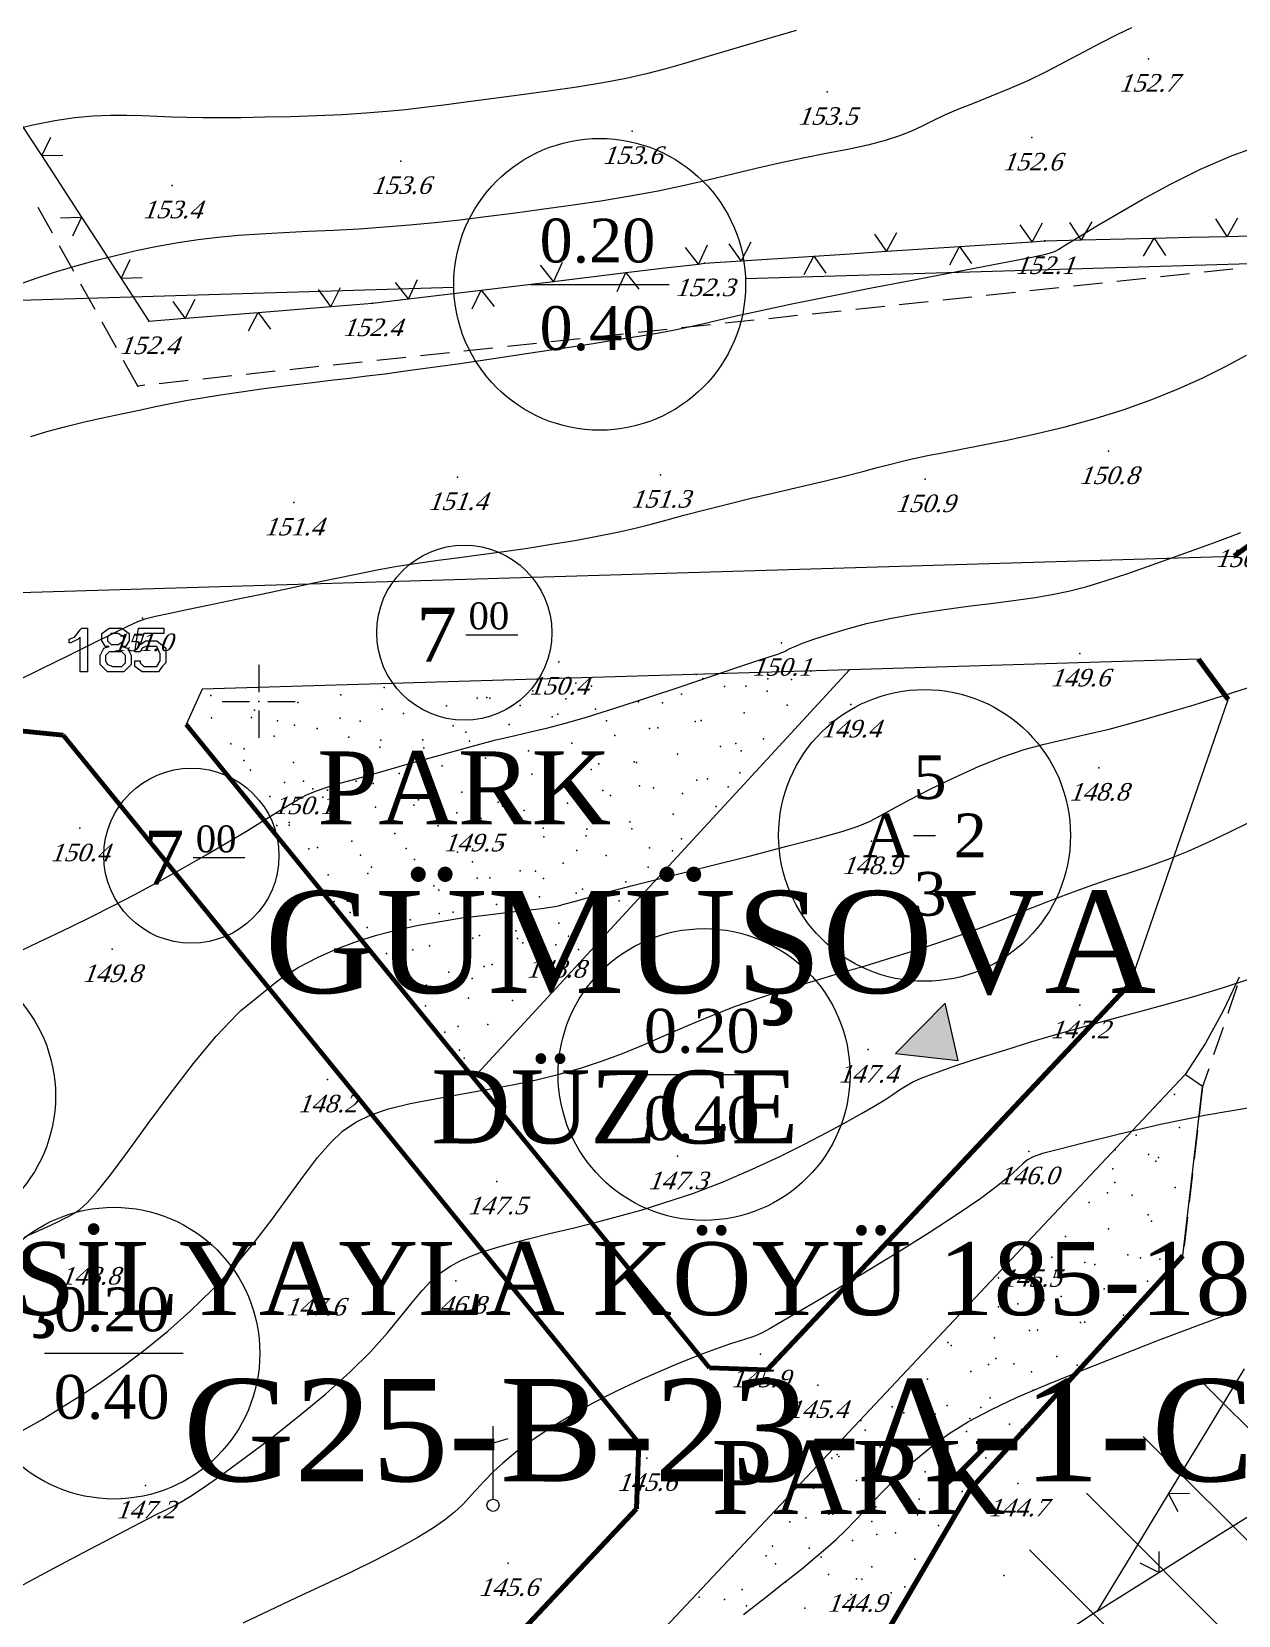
# Model space of a CAD drawing. Header units: millimetres. Extents: x 566284 to 574062, y 4517236 to 4521877.
# Drawn here: x 573672 to 573754.7, y 4518092.2 to 4518200.8 of the extents above; entities that cross this region are included whole.
import ezdxf

# ---------------------------------------------------------------- set-up
doc = ezdxf.new("R2010")
doc.units = ezdxf.units.MM
for name, color, linetype in [('ADAKENARI', 7, 'Continuous'), ('ADAOMURGA', 7, 'Continuous'), ('BPAFTA', 7, 'Continuous'), ('SINIR1000', 7, 'Continuous'), ('SM_DAIRE', 7, 'Continuous'), ('SM_TAKS', 7, 'Continuous'), ('SM_YAPI', 7, 'Continuous'), ('SM_YGEN', 7, 'Continuous'), ('TR_PARK', 7, 'Continuous'), ('YAZI', 7, 'Continuous')]:
    doc.layers.add(name, color=color, linetype=linetype)
for name, color, linetype, lineweight in [('CiT', 18, 'Continuous', 0), ('EGRI_10M', 1, 'Continuous', 0), ('EGRI_1M', 18, 'Continuous', 0), ('EGRI_2M', 18, 'Continuous', 0), ('EGRI_5M', 1, 'Continuous', 0), ('GRID', 18, 'Continuous', 0), ('KAD_HATTAM', 1, 'Continuous', 0), ('KAD_NOKTA', 1, 'Continuous', 0), ('NKOT', 1, 'Continuous', 0), ('NOKTA', 18, 'Continuous', 0), ('SEMBOL', 18, 'Continuous', 0)]:
    doc.layers.add(name, color=color, linetype=linetype, lineweight=lineweight)
doc.styles.get("Standard").update_dxf_attribs({"font": 'TimesNewRoman.ttf'})

# ---------------------------------------------------------------- blocks, each defined once
blk = doc.blocks.new('7')
at = {"layer": 'SEMBOL', "lineweight": 0}
for p, q in [((-1.04, 3.96), (1.04, 4.58)), ((0, 0.42), (0, 5.42))]:
    blk.add_line(p, q, dxfattribs=at)
blk.add_circle((0, 0), 0.417, dxfattribs=at)
blk = doc.blocks.new('240')
at = {"layer": 'GRID', "lineweight": 0}
for p, q in [((0, 2.5), (0, 0.625)), ((-2.5, 0), (-0.625, 0)), ((0.625, 0), (2.5, 0)), ((0, -0.625), (0, -2.5))]:
    blk.add_line(p, q, dxfattribs=at)
blk.add_point((0, 0), dxfattribs=at)

msp = doc.modelspace()

# ---------------------------------------------------------------- hatches: boundary and pattern name
at = {"layer": 'YAZI', "lineweight": 0}
msp.add_hatch(color=256, dxfattribs=at).paths.add_polyline_path([(573734.58, 4518134.18), (573731.17, 4518130.72), (573735.47, 4518130.26), (573734.58, 4518134.18)])

# ---------------------------------------------------------------- linework, layer by layer
at = {"layer": 'ADAKENARI', "lineweight": 70}
for p, q in [((573758.37, 4518167.76, 156.12), (573754.39, 4518164.83, 153.93)), ((573751.95, 4518157.76, 153.73), (573753.97, 4518155.01, 111.9)), ((573667.11, 4518153.27, 101.57), (573674.15, 4518152.55, 162.69)), ((573674.15, 4518152.55, 162.69), (573713.59, 4518104.04, 41.3)), ((573702.26, 4518129.07, 29.19), (573682.57, 4518153.29, 43.2)), ((573747.25, 4518135.5), (573722.38, 4518109.04, 5.48)), ((573718.43, 4518109.18, 93.56), (573702.26, 4518129.07, 70.54)), ((573750.87, 4518116.85, 145.32), (573736.29, 4518100.84, 144.78)), ((573722.38, 4518109.04, 63.03), (573718.43, 4518109.18, 5.48)), ((573713.59, 4518104.04, 63.03), (573713.43, 4518099.52, 5.48)), ((573736.29, 4518100.84, 144.78), (573723.61, 4518079.16, 23.38)), ((573713.43, 4518099.52, 63.03), (573694.01, 4518078.87, 21.21))]:
    msp.add_line(p, q, dxfattribs=at)
at = {"layer": 'ADAKENARI', "lineweight": 0}
for p, q in [((573667.01, 4518162.21, 156.12), (573754.39, 4518164.83, 153.93)), ((573751.95, 4518157.76, 153.73), (573728.02, 4518157.04, 111.9)), ((573728.02, 4518157.04, 100.31), (573683.67, 4518155.71, 43.2)), ((573728.02, 4518157.04, 111.9), (573702.26, 4518129.07, 70.54)), ((573683.67, 4518155.71, 43.2), (573682.57, 4518153.29, 100.31)), ((573747.25, 4518135.5), (573753.97, 4518155.01)), ((573754.72, 4518135.96), (573753.64, 4518133.66)), ((573753.64, 4518133.66), (573752.41, 4518131.43)), ((573752.41, 4518131.43), (573751.03, 4518129.3)), ((573751.03, 4518129.3, 63.03), (573703.71, 4518078.96, 20.16)), ((573750.87, 4518116.85, 145.32), (573752.22, 4518128.46, 0)), ((573752.22, 4518128.46), (573751.03, 4518129.3, 63.03))]:
    msp.add_line(p, q, dxfattribs=at)
at = {"layer": 'ADAOMURGA', "lineweight": 0}
for p, q in [((573761.16, 4518185.04, 151.51), (573720.9, 4518183.84, 153.41)), ((573700.91, 4518183.24, 154.35), (573659.64, 4518182, 156.29))]:
    msp.add_line(p, q, dxfattribs=at)
at = {"layer": 'CiT', "lineweight": 0}
for p, q in [((573671.32, 4518194.35), (573672.68, 4518192.26)), ((573672.68, 4518192.26), (573673.29, 4518193.55)), ((573674.11, 4518192.29), (573672.68, 4518192.26)), ((573672.68, 4518192.26), (573675.4, 4518188.06)), ((573673.97, 4518188.03), (573675.4, 4518188.06)), ((573675.4, 4518188.06), (573674.79, 4518186.77)), ((573675.4, 4518188.06), (573676.76, 4518185.96)), ((573731.24, 4518186.99), (573730.57, 4518185.73)), ((573740.55, 4518186.38), (573739.72, 4518187.55)), ((573741.22, 4518187.65), (573740.55, 4518186.38)), ((573743.9, 4518186.5), (573743.12, 4518187.7)), ((573744.62, 4518187.74), (573743.9, 4518186.5)), ((573753.9, 4518186.75), (573753.12, 4518187.95)), ((573754.62, 4518187.99), (573753.9, 4518186.75)), ((573676.76, 4518185.96), (573678.12, 4518183.87)), ((573717.67, 4518184.85), (573716.78, 4518185.98)), ((573718.27, 4518186.15), (573717.67, 4518184.85)), ((573720.6, 4518185.07), (573719.77, 4518186.24)), ((573721.26, 4518186.34), (573720.6, 4518185.07)), ((573730.57, 4518185.73), (573729.75, 4518186.89)), ((573730.57, 4518185.73), (573735.56, 4518186.05)), ((573734.89, 4518184.79), (573735.56, 4518186.05)), ((573735.56, 4518186.05), (573738.06, 4518186.22)), ((573735.56, 4518186.05), (573736.39, 4518184.89)), ((573738.06, 4518186.22), (573740.55, 4518186.38)), ((573740.55, 4518186.38), (573741.4, 4518186.44)), ((573741.4, 4518186.44), (573743.9, 4518186.5)), ((573743.9, 4518186.5), (573748.9, 4518186.63)), ((573748.18, 4518185.39), (573748.9, 4518186.63)), ((573748.9, 4518186.63), (573751.4, 4518186.69)), ((573748.9, 4518186.63), (573749.68, 4518185.43)), ((573751.4, 4518186.69), (573753.9, 4518186.75)), ((573753.9, 4518186.75), (573758.9, 4518186.88)), ((573678.12, 4518183.87), (573678.74, 4518185.16)), ((573708.34, 4518184.96), (573707.74, 4518183.66)), ((573715.19, 4518184.56), (573717.67, 4518184.85)), ((573717.67, 4518184.85), (573718.1, 4518184.91)), ((573718.1, 4518184.91), (573720.6, 4518185.07)), ((573720.6, 4518185.07), (573725.58, 4518185.4)), ((573724.92, 4518184.13), (573725.58, 4518185.4)), ((573725.58, 4518185.4), (573728.08, 4518185.56)), ((573725.58, 4518185.4), (573726.41, 4518184.23)), ((573728.08, 4518185.56), (573730.57, 4518185.73)), ((573679.55, 4518183.9), (573678.12, 4518183.87)), ((573678.12, 4518183.87), (573680.02, 4518180.94)), ((573698.41, 4518183.77), (573697.81, 4518182.47)), ((573707.74, 4518183.66), (573706.85, 4518184.78)), ((573707.74, 4518183.66), (573712.7, 4518184.26)), ((573712.11, 4518182.96), (573712.7, 4518184.26)), ((573712.7, 4518184.26), (573715.19, 4518184.56)), ((573712.7, 4518184.26), (573713.59, 4518183.14)), ((573692.48, 4518181.94), (573691.63, 4518183.1)), ((573693.13, 4518183.22), (573692.48, 4518181.94)), ((573697.81, 4518182.47), (573696.92, 4518183.59)), ((573697.81, 4518182.47), (573702.78, 4518183.07)), ((573702.18, 4518181.77), (573702.78, 4518183.07)), ((573702.78, 4518183.07), (573705.26, 4518183.36)), ((573702.78, 4518183.07), (573703.67, 4518181.95)), ((573705.26, 4518183.36), (573707.74, 4518183.66)), ((573682.51, 4518181.14), (573681.67, 4518182.29)), ((573683.16, 4518182.41), (573682.51, 4518181.14)), ((573687.5, 4518181.54), (573689.99, 4518181.74)), ((573689.99, 4518181.74), (573692.48, 4518181.94)), ((573692.48, 4518181.94), (573695.33, 4518182.17)), ((573695.33, 4518182.17), (573697.81, 4518182.47)), ((573680.02, 4518180.94), (573682.51, 4518181.14)), ((573682.51, 4518181.14), (573687.5, 4518181.54)), ((573686.85, 4518180.27), (573687.5, 4518181.54)), ((573687.5, 4518181.54), (573688.34, 4518180.39)), ((573755.07, 4518109.12), (573752.48, 4518104.85)), ((573752.48, 4518104.85), (573749.89, 4518100.57)), ((573749.89, 4518100.57), (573747.3, 4518096.29)), ((573749.89, 4518100.57), (573751.32, 4518100.58)), ((573750.54, 4518099.3), (573749.89, 4518100.57)), ((573753.46, 4518097.82), (573757.39, 4518100.28)), ((573749.23, 4518095.16), (573753.46, 4518097.82)), ((573747.3, 4518096.29), (573745, 4518092.5)), ((573749.23, 4518095.16), (573747.95, 4518095.79)), ((573749.22, 4518096.59), (573749.23, 4518095.16)), ((573745, 4518092.5), (573749.23, 4518095.16)), ((573745, 4518092.5), (573740.82, 4518089.75))]:
    msp.add_line(p, q, dxfattribs=at)
for p in [(573741.4, 4518186.44, 152.07), (573741.4, 4518186.44, 152.07), (573718.1, 4518184.91, 152.31), (573718.1, 4518184.91, 152.31), (573695.33, 4518182.17, 152.35), (573695.33, 4518182.17, 152.35), (573680.02, 4518180.94, 152.4), (573680.02, 4518180.94, 152.4), (573745, 4518092.5, 144.7), (573745, 4518092.5, 144.7), (573745, 4518092.5, 144.7)]:
    msp.add_point(p, dxfattribs=at)
at = {"layer": 'EGRI_10M', "lineweight": 0, "elevation": 150}
msp.add_lwpolyline([(573671.3, 4518137.82), (573672.46, 4518138.37), (573673.62, 4518138.92), (573674.66, 4518139.41), (573676.1, 4518140.12), (573677.51, 4518140.83), (573679.06, 4518141.64), (573680.7, 4518142.53), (573682.35, 4518143.44), (573683.95, 4518144.35), (573685.43, 4518145.21), (573686.71, 4518145.98), (573687.81, 4518146.66), (573688.75, 4518147.25), (573689.54, 4518147.74), (573690.2, 4518148.13), (573690.77, 4518148.44), (573691.33, 4518148.68), (573692.02, 4518148.93), (573692.94, 4518149.21), (573694.21, 4518149.57), (573695.9, 4518150.05), (573697.87, 4518150.61), (573699.95, 4518151.19), (573701.95, 4518151.74), (573703.71, 4518152.2), (573705.11, 4518152.54), (573706.26, 4518152.8), (573707.35, 4518153.06), (573708.56, 4518153.37), (573710.07, 4518153.81), (573712.01, 4518154.42), (573714.21, 4518155.14), (573716.5, 4518155.9), (573718.64, 4518156.62), (573720.44, 4518157.23), (573721.74, 4518157.67), (573722.6, 4518157.95), (573723.11, 4518158.11), (573723.38, 4518158.21), (573723.52, 4518158.26), (573723.62, 4518158.32), (573723.74, 4518158.39), (573723.94, 4518158.49), (573724.28, 4518158.64), (573724.81, 4518158.85), (573725.58, 4518159.13), (573726.58, 4518159.46), (573727.79, 4518159.83), (573729.2, 4518160.2), (573730.79, 4518160.55), (573732.53, 4518160.87), (573734.35, 4518161.15), (573736.16, 4518161.39), (573737.89, 4518161.61), (573739.43, 4518161.81), (573740.75, 4518161.99), (573741.92, 4518162.19), (573743.04, 4518162.43), (573744.21, 4518162.73), (573745.54, 4518163.13), (573747.09, 4518163.64), (573748.77, 4518164.22), (573750.44, 4518164.82), (573751.97, 4518165.37), (573753.23, 4518165.83), (573754.14, 4518166.17), (573754.84, 4518166.44)], dxfattribs=at)
at = {"layer": 'EGRI_1M', "lineweight": 0}
for points, elevation in [([(573747.36, 4518201.04), (573746.34, 4518200.56), (573745.23, 4518200), (573744.05, 4518199.37), (573742.81, 4518198.71), (573741.54, 4518198.05), (573740.25, 4518197.42), (573738.97, 4518196.86), (573737.73, 4518196.35), (573736.56, 4518195.89), (573735.49, 4518195.46), (573734.54, 4518195.06), (573733.73, 4518194.68), (573733, 4518194.31), (573732.27, 4518193.96), (573731.45, 4518193.63), (573730.48, 4518193.31), (573729.29, 4518193.01), (573727.92, 4518192.71), (573726.42, 4518192.42), (573724.84, 4518192.1), (573723.23, 4518191.77), (573721.64, 4518191.4), (573720.04, 4518191.02), (573718.41, 4518190.62), (573716.71, 4518190.23), (573714.91, 4518189.85), (573712.99, 4518189.5), (573710.98, 4518189.17), (573708.94, 4518188.86), (573706.92, 4518188.58), (573704.96, 4518188.32), (573703.1, 4518188.08), (573701.32, 4518187.87), (573699.6, 4518187.67), (573697.89, 4518187.51), (573696.17, 4518187.37), (573694.42, 4518187.25), (573692.66, 4518187.16), (573690.92, 4518187.08), (573689.24, 4518187), (573687.65, 4518186.91), (573686.16, 4518186.81), (573684.75, 4518186.68), (573683.39, 4518186.52), (573682.02, 4518186.31), (573680.61, 4518186.06), (573679.14, 4518185.75), (573677.64, 4518185.4), (573676.16, 4518185.02), (573674.75, 4518184.63), (573673.46, 4518184.24), (573672.33, 4518183.88), (573671.31, 4518183.51)], 153), ([(573670.93, 4518156.26), (573672.69, 4518157.13), (573674.51, 4518158.02), (573676.2, 4518158.86), (573677.6, 4518159.55), (573678.58, 4518160.03), (573679.27, 4518160.34), (573679.84, 4518160.55), (573680.48, 4518160.71), (573681.36, 4518160.9), (573682.61, 4518161.16), (573684.16, 4518161.48), (573685.91, 4518161.85), (573687.74, 4518162.23), (573689.53, 4518162.61), (573691.2, 4518162.97), (573692.76, 4518163.3), (573694.23, 4518163.6), (573695.65, 4518163.88), (573697.04, 4518164.13), (573698.43, 4518164.35), (573699.84, 4518164.55), (573701.29, 4518164.74), (573702.78, 4518164.94), (573704.34, 4518165.15), (573705.96, 4518165.38), (573707.6, 4518165.64), (573709.21, 4518165.91), (573710.74, 4518166.19), (573712.12, 4518166.47), (573713.33, 4518166.74), (573714.43, 4518167.02), (573715.52, 4518167.32), (573716.68, 4518167.63), (573718.02, 4518167.98), (573719.57, 4518168.37), (573721.29, 4518168.79), (573723.06, 4518169.21), (573724.8, 4518169.62), (573726.39, 4518170), (573727.77, 4518170.34), (573728.93, 4518170.64), (573729.92, 4518170.9), (573730.76, 4518171.11), (573731.47, 4518171.3), (573732.11, 4518171.45), (573732.75, 4518171.59), (573733.48, 4518171.74), (573734.39, 4518171.92), (573735.56, 4518172.14), (573737.06, 4518172.43), (573738.82, 4518172.78), (573740.77, 4518173.21), (573742.81, 4518173.7), (573744.87, 4518174.26), (573746.85, 4518174.89), (573748.75, 4518175.57), (573750.54, 4518176.3), (573752.23, 4518177.05), (573753.79, 4518177.82), (573755.22, 4518178.6)], 151), ([(573671.51, 4518118.16), (573672.55, 4518118.63), (573673.3, 4518118.97), (573673.83, 4518119.22), (573674.22, 4518119.41), (573674.55, 4518119.58), (573674.88, 4518119.76), (573675.28, 4518120.04), (573675.8, 4518120.52), (573676.49, 4518121.29), (573677.41, 4518122.44), (573678.59, 4518124.03), (573679.97, 4518125.94), (573681.49, 4518128), (573683.07, 4518130.04), (573684.63, 4518131.91), (573686.12, 4518133.48), (573686.3, 4518133.65), (573688.91, 4518135.79), (573690.25, 4518136.63), (573691.57, 4518137.32), (573692.9, 4518137.91), (573694.25, 4518138.42), (573695.62, 4518138.85), (573697.03, 4518139.21), (573698.48, 4518139.52), (573699.98, 4518139.79), (573701.46, 4518140.02), (573702.88, 4518140.2), (573704.16, 4518140.36), (573705.25, 4518140.48), (573706.09, 4518140.57), (573706.74, 4518140.64), (573707.25, 4518140.71), (573707.68, 4518140.78), (573708.08, 4518140.86), (573708.54, 4518140.98), (573709.15, 4518141.16), (573710.04, 4518141.41), (573711.33, 4518141.76), (573713.15, 4518142.24), (573715.54, 4518142.85), (573718.3, 4518143.55), (573721.16, 4518144.27), (573723.82, 4518144.96), (573726.03, 4518145.54), (573727.59, 4518145.98), (573728.63, 4518146.32), (573729.39, 4518146.64), (573730.08, 4518147.01), (573730.94, 4518147.48), (573732.13, 4518148.12), (573733.6, 4518148.87), (573735.23, 4518149.66), (573736.91, 4518150.42), (573738.53, 4518151.07), (573739.99, 4518151.57), (573741.37, 4518151.94), (573742.74, 4518152.26), (573744.19, 4518152.59), (573745.81, 4518152.97), (573747.64, 4518153.46), (573749.62, 4518154.03), (573751.64, 4518154.64), (573753.59, 4518155.25), (573755.36, 4518155.82)], 149), ([(573670.83, 4518094.02), (573673.21, 4518095.29), (573675.5, 4518096.5), (573677.45, 4518097.52), (573678.9, 4518098.28), (573679.89, 4518098.8), (573680.55, 4518099.14), (573681, 4518099.36), (573681.35, 4518099.53), (573681.71, 4518099.7), (573682.16, 4518099.95), (573682.79, 4518100.33), (573683.67, 4518100.91), (573684.88, 4518101.75), (573686.19, 4518102.71), (573688.28, 4518104.28), (573690.21, 4518105.81), (573692.11, 4518107.38), (573693.82, 4518108.91), (573695.23, 4518110.31), (573696.37, 4518111.58), (573697.29, 4518112.69), (573698.06, 4518113.66), (573698.75, 4518114.49), (573699.39, 4518115.16), (573700.03, 4518115.71), (573700.68, 4518116.15), (573701.35, 4518116.52), (573702.07, 4518116.84), (573702.86, 4518117.13), (573703.76, 4518117.42), (573704.8, 4518117.71), (573706.02, 4518118.02), (573707.47, 4518118.38), (573709.16, 4518118.78), (573711.04, 4518119.26), (573713.07, 4518119.8), (573713.81, 4518120.02), (573717.29, 4518121.14), (573719.37, 4518121.94), (573721.36, 4518122.8), (573723.24, 4518123.67), (573724.95, 4518124.52), (573726.47, 4518125.31), (573727.76, 4518126.01), (573728.84, 4518126.61), (573729.72, 4518127.12), (573730.44, 4518127.56), (573731, 4518127.92), (573731.44, 4518128.23), (573731.86, 4518128.5), (573732.37, 4518128.78), (573733.06, 4518129.09), (573734.05, 4518129.46), (573735.39, 4518129.93), (573737, 4518130.45), (573738.74, 4518130.99), (573740.45, 4518131.52), (573742.01, 4518131.98), (573743.31, 4518132.36), (573744.44, 4518132.68), (573745.53, 4518132.98), (573746.7, 4518133.29), (573748.08, 4518133.66), (573749.74, 4518134.11), (573751.62, 4518134.64), (573753.59, 4518135.24), (573755.53, 4518135.88)], 147)]:
    msp.add_lwpolyline(points, dxfattribs=dict(at, elevation=elevation))
at = {"layer": 'EGRI_2M', "lineweight": 0}
for points, elevation in [([(573724.36, 4518200.87), (573722.73, 4518200.38), (573721.11, 4518199.9), (573719.55, 4518199.44), (573718.08, 4518199), (573716.72, 4518198.61), (573715.43, 4518198.24), (573714.12, 4518197.9), (573712.71, 4518197.58), (573711.13, 4518197.28), (573709.33, 4518196.98), (573707.39, 4518196.7), (573705.4, 4518196.43), (573703.48, 4518196.18), (573701.73, 4518195.95), (573700.22, 4518195.75), (573698.88, 4518195.58), (573697.61, 4518195.43), (573696.32, 4518195.3), (573694.89, 4518195.19), (573693.27, 4518195.09), (573691.52, 4518195.02), (573689.71, 4518194.95), (573687.96, 4518194.91), (573686.34, 4518194.88), (573684.93, 4518194.87), (573683.7, 4518194.88), (573682.6, 4518194.89), (573681.58, 4518194.92), (573680.58, 4518194.96), (573679.56, 4518195), (573678.5, 4518195.04), (573677.38, 4518195.04), (573676.2, 4518194.99), (573674.94, 4518194.88), (573673.57, 4518194.68), (573672.06, 4518194.38), (573670.35, 4518193.95)], 154), ([(573671.92, 4518173.03), (573673.02, 4518173.36), (573674.23, 4518173.68), (573675.52, 4518174), (573676.84, 4518174.3), (573678.14, 4518174.58), (573679.35, 4518174.84), (573680.46, 4518175.08), (573681.5, 4518175.29), (573682.55, 4518175.49), (573683.67, 4518175.69), (573684.92, 4518175.89), (573686.34, 4518176.1), (573687.89, 4518176.31), (573689.49, 4518176.52), (573691.04, 4518176.71), (573692.48, 4518176.88), (573693.76, 4518177.03), (573694.96, 4518177.18), (573696.2, 4518177.33), (573697.61, 4518177.52), (573699.3, 4518177.75), (573701.35, 4518178.04), (573703.64, 4518178.38), (573706.03, 4518178.73), (573708.36, 4518179.09), (573710.47, 4518179.41), (573712.25, 4518179.69), (573713.73, 4518179.93), (573714.98, 4518180.14), (573716.05, 4518180.35), (573717.02, 4518180.55), (573717.96, 4518180.76), (573719, 4518181), (573720.25, 4518181.29), (573721.86, 4518181.65), (573723.95, 4518182.09), (573726.58, 4518182.63), (573729.54, 4518183.21), (573732.58, 4518183.8), (573735.41, 4518184.35), (573737.77, 4518184.8), (573739.45, 4518185.12), (573740.52, 4518185.33), (573741.15, 4518185.45), (573741.48, 4518185.52), (573741.65, 4518185.57), (573741.79, 4518185.61), (573741.93, 4518185.66), (573742.07, 4518185.72), (573742.21, 4518185.79), (573742.37, 4518185.88), (573742.55, 4518185.99), (573742.82, 4518186.16), (573743.27, 4518186.43), (573743.96, 4518186.85), (573744.98, 4518187.47), (573746.38, 4518188.3), (573748.09, 4518189.28), (573750.02, 4518190.33), (573752.07, 4518191.35), (573754.14, 4518192.25), (573756.14, 4518192.97)], 152), ([(573671.35, 4518104.88), (573672.7, 4518105.65), (573673.81, 4518106.32), (573675.41, 4518107.32), (573676.81, 4518108.26), (573678.26, 4518109.29), (573679.76, 4518110.44), (573681.31, 4518111.7), (573682.85, 4518113.06), (573684.36, 4518114.52), (573685.81, 4518116.07), (573687.16, 4518117.68), (573688.41, 4518119.31), (573689.57, 4518120.88), (573690.62, 4518122.33), (573691.58, 4518123.59), (573692.45, 4518124.6), (573693.29, 4518125.4), (573694.19, 4518126.03), (573695.22, 4518126.53), (573696.44, 4518126.94), (573697.92, 4518127.3), (573698.77, 4518127.47), (573701.37, 4518127.95), (573703.18, 4518128.26), (573704.94, 4518128.58), (573706.58, 4518128.93), (573708.13, 4518129.31), (573709.6, 4518129.73), (573711.04, 4518130.2), (573712.47, 4518130.73), (573713.92, 4518131.33), (573715.41, 4518131.98), (573716.95, 4518132.65), (573718.54, 4518133.32), (573720.21, 4518133.97), (573721.95, 4518134.58), (573723.73, 4518135.16), (573725.54, 4518135.7), (573727.34, 4518136.23), (573729.1, 4518136.75), (573730.79, 4518137.26), (573732.42, 4518137.78), (573734.01, 4518138.3), (573735.55, 4518138.83), (573737.07, 4518139.38), (573738.57, 4518139.95), (573740.05, 4518140.53), (573741.51, 4518141.1), (573742.95, 4518141.65), (573744.37, 4518142.17), (573745.76, 4518142.65), (573747.13, 4518143.1), (573748.5, 4518143.56), (573749.86, 4518144.05), (573751.23, 4518144.6), (573752.61, 4518145.22), (573754, 4518145.88), (573755.38, 4518146.56)], 148), ([(573755.59, 4518127.02), (573752.49, 4518126.51), (573749.34, 4518125.86), (573746.43, 4518125.18), (573744.03, 4518124.58), (573742.34, 4518124.16), (573741.26, 4518123.87), (573740.61, 4518123.65), (573740.22, 4518123.45), (573739.92, 4518123.19), (573739.53, 4518122.83), (573738.98, 4518122.32), (573738.17, 4518121.66), (573737.03, 4518120.8), (573735.48, 4518119.73), (573733.49, 4518118.44), (573731.22, 4518117.03), (573728.89, 4518115.61), (573726.69, 4518114.29), (573726.1, 4518113.94), (573723.49, 4518112.4), (573722.58, 4518111.88), (573721.99, 4518111.56), (573721.59, 4518111.37), (573721.27, 4518111.26), (573720.91, 4518111.15), (573720.46, 4518111.02), (573719.88, 4518110.83), (573719.1, 4518110.56), (573718.09, 4518110.18), (573716.81, 4518109.68), (573716.19, 4518109.43), (573713.71, 4518108.36), (573712.06, 4518107.58), (573710.43, 4518106.76), (573708.9, 4518105.9), (573707.51, 4518105.04), (573706.25, 4518104.2), (573705.17, 4518103.39), (573704.26, 4518102.65), (573703.65, 4518102.09), (573702.96, 4518101.39), (573702.46, 4518100.85), (573702.36, 4518100.73), (573701.52, 4518099.81), (573700.96, 4518099.29), (573700.28, 4518098.74), (573699.44, 4518098.16), (573698.41, 4518097.52), (573697.13, 4518096.81), (573695.6, 4518096.02), (573693.87, 4518095.18), (573692.02, 4518094.3), (573690.11, 4518093.41), (573688.24, 4518092.53), (573686.45, 4518091.68)], 146)]:
    msp.add_lwpolyline(points, dxfattribs=dict(at, elevation=elevation))
at = {"layer": 'EGRI_5M', "lineweight": 0, "elevation": 145}
msp.add_lwpolyline([(573720.76, 4518092.27), (573722.17, 4518093.37), (573723.53, 4518094.44), (573724.73, 4518095.39), (573725.68, 4518096.17), (573726.39, 4518096.77), (573727.11, 4518097.42), (573727.75, 4518098.04), (573728.46, 4518098.76), (573729.29, 4518099.64), (573730.24, 4518100.64), (573731.29, 4518101.7), (573732.42, 4518102.76), (573733.61, 4518103.77), (573734.85, 4518104.67), (573736.19, 4518105.5), (573737.71, 4518106.31), (573739.47, 4518107.14), (573741.56, 4518108.03), (573743.98, 4518109.03), (573746.6, 4518110.06), (573749.2, 4518111.07), (573751.58, 4518111.97), (573753.55, 4518112.71), (573754.95, 4518113.23)], dxfattribs=at)
at = {"layer": 'KAD_HATTAM', "lineweight": 0}
for p, q in [((573673.41, 4518186.97), (573672.44, 4518188.72)), ((573674.87, 4518184.35), (573673.9, 4518186.1)), ((573748.34, 4518183.86), (573746.35, 4518183.65)), ((573751.32, 4518184.18), (573749.33, 4518183.97)), ((573754.3, 4518184.5), (573752.32, 4518184.29)), ((573676.33, 4518181.73), (573675.36, 4518183.48)), ((573739.39, 4518182.91), (573737.4, 4518182.7)), ((573742.37, 4518183.23), (573740.38, 4518183.01)), ((573745.36, 4518183.54), (573743.37, 4518183.33)), ((573727.46, 4518181.63), (573725.47, 4518181.42)), ((573730.44, 4518181.95), (573728.45, 4518181.74)), ((573733.42, 4518182.27), (573731.43, 4518182.06)), ((573736.41, 4518182.59), (573734.42, 4518182.38)), ((573677.8, 4518179.11), (573676.82, 4518180.86)), ((573718.51, 4518180.68), (573716.52, 4518180.47)), ((573721.49, 4518181), (573719.5, 4518180.79)), ((573724.47, 4518181.32), (573722.49, 4518181.1)), ((573706.58, 4518179.41), (573704.59, 4518179.19)), ((573709.56, 4518179.72), (573707.57, 4518179.51)), ((573712.54, 4518180.04), (573710.55, 4518179.83)), ((573715.52, 4518180.36), (573713.54, 4518180.15)), ((573697.63, 4518178.45), (573695.64, 4518178.24)), ((573700.61, 4518178.77), (573698.62, 4518178.56)), ((573703.59, 4518179.09), (573701.6, 4518178.88)), ((573679.26, 4518176.49), (573678.28, 4518178.24)), ((573688.68, 4518177.5), (573686.69, 4518177.28)), ((573691.66, 4518177.82), (573689.67, 4518177.6)), ((573694.64, 4518178.13), (573692.65, 4518177.92)), ((573679.73, 4518176.54), (573679.26, 4518176.49)), ((573682.71, 4518176.86), (573680.72, 4518176.65)), ((573685.69, 4518177.18), (573683.71, 4518176.97)), ((573675.3, 4518159.77), (573675.42, 4518159.89)), ((573675.42, 4518159.89), (573675.8, 4518159.89)), ((573675.8, 4518159.89), (573675.8, 4518156.89)), ((573676.8, 4518159.52), (573677.3, 4518159.89)), ((573677.3, 4518159.89), (573677.67, 4518159.89)), ((573677.67, 4518159.89), (573678.17, 4518159.89)), ((573678.17, 4518159.89), (573678.67, 4518159.52)), ((573679.05, 4518158.27), (573679.3, 4518159.89)), ((573679.3, 4518159.89), (573681.05, 4518159.89)), ((573681.05, 4518159.89), (573681.05, 4518159.52)), ((573674.55, 4518159.14), (573674.92, 4518159.27)), ((573674.55, 4518158.89), (573674.55, 4518159.14)), ((573674.67, 4518158.89), (573674.55, 4518158.89)), ((573675.17, 4518159.14), (573674.67, 4518158.89)), ((573674.92, 4518159.27), (573675.3, 4518159.77)), ((573675.3, 4518159.27), (573675.17, 4518159.14)), ((573675.3, 4518156.89), (573675.3, 4518159.27)), ((573676.8, 4518159.14), (573676.8, 4518159.52)), ((573676.8, 4518159.02), (573676.8, 4518159.14)), ((573677.05, 4518158.64), (573676.8, 4518159.02)), ((573677.42, 4518159.52), (573677.17, 4518159.27)), ((573677.17, 4518159.27), (573677.17, 4518159.14)), ((573677.17, 4518159.14), (573677.17, 4518159.02)), ((573677.17, 4518159.14), (573677.17, 4518159.14)), ((573677.17, 4518159.02), (573677.42, 4518158.77)), ((573677.67, 4518159.52), (573677.42, 4518159.52)), ((573677.42, 4518158.77), (573677.67, 4518158.77)), ((573677.92, 4518159.52), (573677.67, 4518159.52)), ((573677.67, 4518158.77), (573677.92, 4518158.77)), ((573678.3, 4518159.27), (573677.92, 4518159.52)), ((573677.92, 4518158.77), (573678.3, 4518159.02)), ((573678.3, 4518159.14), (573678.3, 4518159.27)), ((573678.3, 4518159.02), (573678.3, 4518159.14)), ((573678.67, 4518159.02), (573678.42, 4518158.64)), ((573678.67, 4518159.52), (573678.67, 4518159.14)), ((573678.67, 4518159.14), (573678.67, 4518159.02)), ((573679.67, 4518159.52), (573679.42, 4518158.77)), ((573679.42, 4518158.77), (573679.8, 4518159.02)), ((573681.05, 4518159.52), (573679.67, 4518159.52)), ((573679.8, 4518159.02), (573680.05, 4518159.02)), ((573680.05, 4518159.02), (573680.55, 4518159.02)), ((573680.55, 4518159.02), (573681.17, 4518158.52)), ((573676.67, 4518158.02), (573676.92, 4518158.52)), ((573676.67, 4518157.77), (573676.67, 4518158.02)), ((573676.67, 4518157.39), (573676.67, 4518157.77)), ((573676.92, 4518158.52), (573677.3, 4518158.64)), ((573677.3, 4518158.64), (573677.05, 4518158.64)), ((573677.3, 4518158.27), (573677.05, 4518158.02)), ((573677.05, 4518158.02), (573677.05, 4518157.77)), ((573677.05, 4518157.77), (573677.05, 4518157.64)), ((573677.05, 4518157.77), (573677.05, 4518157.77)), ((573677.3, 4518158.64), (573677.3, 4518158.64)), ((573677.67, 4518158.27), (573677.3, 4518158.27)), ((573678.17, 4518158.27), (573677.67, 4518158.27)), ((573678.42, 4518158.64), (573678.17, 4518158.64)), ((573678.17, 4518158.64), (573678.55, 4518158.52)), ((573678.42, 4518158.02), (573678.17, 4518158.27)), ((573678.42, 4518157.77), (573678.42, 4518158.02)), ((573678.42, 4518157.52), (573678.42, 4518157.77)), ((573678.55, 4518158.52), (573678.8, 4518158.02)), ((573678.8, 4518158.02), (573678.8, 4518157.77)), ((573678.8, 4518157.77), (573678.8, 4518157.39)), ((573679.42, 4518158.27), (573679.05, 4518158.27)), ((573679.55, 4518158.52), (573679.42, 4518158.27)), ((573679.8, 4518158.64), (573679.55, 4518158.52)), ((573680.05, 4518158.64), (573679.8, 4518158.64)), ((573680.55, 4518158.64), (573680.05, 4518158.64)), ((573680.8, 4518158.14), (573680.55, 4518158.64)), ((573680.8, 4518157.89), (573680.8, 4518158.14)), ((573680.8, 4518157.64), (573680.8, 4518157.89)), ((573681.17, 4518158.52), (573681.17, 4518157.89)), ((573681.17, 4518157.89), (573681.17, 4518157.52)), ((573675.8, 4518156.89), (573675.3, 4518156.89)), ((573677.17, 4518156.89), (573676.67, 4518157.39)), ((573677.05, 4518157.64), (573677.17, 4518157.39)), ((573677.17, 4518157.39), (573677.55, 4518157.27)), ((573677.67, 4518156.89), (573677.17, 4518156.89)), ((573677.55, 4518157.27), (573677.67, 4518157.27)), ((573677.67, 4518157.27), (573678.17, 4518157.27)), ((573678.3, 4518156.89), (573677.67, 4518156.89)), ((573678.17, 4518157.27), (573678.42, 4518157.52)), ((573678.8, 4518157.39), (573678.3, 4518156.89)), ((573679.05, 4518157.64), (573679.42, 4518157.64)), ((573679.05, 4518157.27), (573679.05, 4518157.64)), ((573679.05, 4518157.64), (573679.05, 4518157.64)), ((573679.55, 4518156.89), (573679.05, 4518157.27)), ((573679.42, 4518157.64), (573679.42, 4518157.52)), ((573679.42, 4518157.52), (573679.67, 4518157.27)), ((573680.05, 4518156.89), (573679.55, 4518156.89)), ((573679.67, 4518157.27), (573680.05, 4518157.27)), ((573680.05, 4518157.27), (573680.55, 4518157.27)), ((573680.67, 4518156.89), (573680.05, 4518156.89)), ((573680.55, 4518157.27), (573680.8, 4518157.64)), ((573680.92, 4518157.27), (573680.67, 4518156.89)), ((573681.17, 4518157.52), (573680.92, 4518157.27)), ((573754.6, 4518135.36), (573753.95, 4518133.47)), ((573753.62, 4518132.52), (573752.97, 4518130.63)), ((573752.65, 4518129.69), (573752.22, 4518128.46)), ((573752.22, 4518128.46), (573751.99, 4518126.47)), ((573751.88, 4518125.48), (573751.64, 4518123.49)), ((573751.53, 4518122.5), (573751.3, 4518120.51)), ((573751.18, 4518119.52), (573750.95, 4518117.53)), ((573750.87, 4518116.85), (573749.52, 4518115.38)), ((573748.85, 4518114.64), (573747.5, 4518113.16)), ((573746.83, 4518112.42), (573745.48, 4518110.94)), ((573744.81, 4518110.2), (573743.47, 4518108.72)), ((573742.79, 4518107.98), (573741.45, 4518106.5)), ((573740.77, 4518105.76), (573739.43, 4518104.28)), ((573738.75, 4518103.54), (573737.41, 4518102.06)), ((573736.73, 4518101.32), (573736.29, 4518100.84)), ((573736.29, 4518100.84), (573735.28, 4518099.11)), ((573734.77, 4518098.25), (573733.76, 4518096.52)), ((573733.26, 4518095.66), (573732.25, 4518093.93)), ((573731.74, 4518093.07), (573730.73, 4518091.34))]:
    msp.add_line(p, q, dxfattribs=at)
at = {"layer": 'KAD_NOKTA', "lineweight": 0}
msp.add_point((573679.26, 4518176.49), dxfattribs=at)
at = {"layer": 'NOKTA', "lineweight": 0}
for p in [(573748.51, 4518198.93, 152.66), (573726.5, 4518196.65, 153.46), (573713.14, 4518193.97, 153.6), (573740.53, 4518193.52, 152.59), (573697.28, 4518191.91, 153.58), (573681.62, 4518190.24, 153.43), (573741.4, 4518186.42, 152.08), (573718.1, 4518184.9, 152.32), (573695.33, 4518182.16, 152.37), (573680.02, 4518180.94, 152.41), (573745.78, 4518172.02, 150.83), (573701.16, 4518170.24, 151.44), (573715.07, 4518170.4, 151.28), (573733.2, 4518170.1, 150.87), (573689.94, 4518168.5, 151.4), (573679.58, 4518160.57, 151), (573723.37, 4518158.88, 150.05), (573743.82, 4518158.16, 149.61), (573708.1, 4518157.59, 150.37), (573728.12, 4518154.65, 149.44), (573745.1, 4518150.32, 148.77), (573690.6, 4518149.39, 150.08), (573702.25, 4518146.84, 149.54), (573675.29, 4518146.17, 150.37), (573729.53, 4518145.28, 148.92), (573707.9, 4518138.18, 148.79), (573677.49, 4518137.88, 149.84), (573743.82, 4518134.04, 147.19), (573729.3, 4518131, 147.38), (573692.25, 4518128.95, 148.19), (573740.31, 4518124.02, 146.03), (573716.25, 4518123.69, 147.31), (573703.87, 4518121.96, 147.47), (573676, 4518117.14, 148.84), (573740.5, 4518116.99, 145.5), (573691.4, 4518115.02, 147.57), (573701.05, 4518115.15, 146.83), (573721.93, 4518110.11, 145.88), (573725.86, 4518108, 145.42), (573714.13, 4518103, 145.61), (573739.56, 4518101.25, 144.67), (573679.79, 4518101.11, 147.23), (573704.64, 4518095.8, 145.58), (573728.51, 4518094.71, 144.86), (573744.99, 4518092.49, 144.71)]:
    msp.add_point(p, dxfattribs=at)
at = {"layer": 'SINIR1000', "lineweight": 0}
for p, q in [((573769.71, 4518090.69), (573752.03, 4518108.37)), ((573765.82, 4518086.8), (573748.14, 4518104.48)), ((573761.93, 4518082.91), (573744.26, 4518100.59)), ((573758.04, 4518079.03), (573740.37, 4518096.7))]:
    msp.add_line(p, q, dxfattribs=at)
msp.add_point((573738.6, 4518094.94, 7.45), dxfattribs=at)
msp.add_point((573738.6, 4518094.94, 7.45), dxfattribs=at)
at = {"layer": 'SM_DAIRE', "lineweight": 0}
for centre, radius in [((573710.91, 4518183.46), 10), ((573701.63, 4518159.58), 6), ((573733.17, 4518145.68), 10), ((573682.93, 4518144.29), 6), ((573718.06, 4518129.29), 10), ((573663.62, 4518127.81), 10), ((573677.62, 4518110.19), 10)]:
    msp.add_circle(centre, radius, dxfattribs=at)
at = {"layer": 'SM_TAKS', "lineweight": 0}
for p, q in [((573706.16, 4518183.46), (573715.66, 4518183.46)), ((573713.31, 4518129.29), (573722.81, 4518129.29)), ((573672.87, 4518110.19), (573682.37, 4518110.19))]:
    msp.add_line(p, q, dxfattribs=at)
at = {"layer": 'SM_YAPI', "lineweight": 0}
msp.add_line((573732.42, 4518145.68), (573733.92, 4518145.68), dxfattribs=at)
at = {"layer": 'SM_YGEN', "lineweight": 0}
for p, q in [((573701.74, 4518159.44), (573705.29, 4518159.44)), ((573683.05, 4518144.16), (573686.6, 4518144.16))]:
    msp.add_line(p, q, dxfattribs=at)
at = {"layer": 'TR_PARK', "lineweight": 0}
for p in [(573717.51, 4518156.71), (573725.38, 4518156.93), (573725.38, 4518156.93), (573696.13, 4518155.83), (573696.13, 4518155.83), (573706.32, 4518155.6), (573706.32, 4518155.6), (573709.28, 4518156.12), (573709.28, 4518156.12), (573710.34, 4518155.92), (573717.97, 4518156.44), (573719.47, 4518155.89), (573719.47, 4518155.89), (573720.93, 4518155.92), (573722.38, 4518155.58), (573722.38, 4518155.58), (573722.43, 4518156.41), (573722.43, 4518156.41), (573724.06, 4518156.38), (573684.26, 4518155.28), (573690.22, 4518154.79), (573690.22, 4518154.79), (573693.17, 4518155.31), (573693.17, 4518155.31), (573700.41, 4518154.56), (573700.41, 4518154.56), (573702.51, 4518155.1), (573703.17, 4518155.13), (573703.37, 4518155.08), (573703.37, 4518155.08), (573705.46, 4518154.58), (573708.59, 4518155.05), (573713.56, 4518154.85), (573713.56, 4518154.85), (573715.21, 4518154.78), (573715.21, 4518154.78), (573716.52, 4518155.37), (573716.52, 4518155.37), (573723.76, 4518154.61), (573723.76, 4518154.61), (573684.31, 4518153.75), (573684.31, 4518153.75), (573687.04, 4518153.77), (573687.26, 4518154.27), (573687.26, 4518154.27), (573688.84, 4518153.54), (573693.12, 4518153.71), (573694.5, 4518153.52), (573694.5, 4518153.52), (573696, 4518154.34), (573697.46, 4518154.04), (573697.46, 4518154.04), (573707.65, 4518153.81), (573707.65, 4518153.81), (573708.04, 4518153.99), (573708.04, 4518153.99), (573710.61, 4518154.33), (573710.61, 4518154.33), (573711.37, 4518153.54), (573717.45, 4518153.48), (573717.85, 4518153.57), (573717.85, 4518153.57), (573720.8, 4518154.09), (573720.8, 4518154.09), (573688.59, 4518152.48), (573688.59, 4518152.48), (573689.99, 4518153.25), (573691.55, 4518153), (573691.55, 4518153), (573693.71, 4518152.41), (573693.71, 4518152.41), (573698.79, 4518152.24), (573698.79, 4518152.24), (573700.87, 4518153.2), (573700.87, 4518153.2), (573701.74, 4518152.76), (573701.74, 4518152.76), (573704.7, 4518153.28), (573704.7, 4518153.28), (573711.94, 4518152.53), (573711.94, 4518152.53), (573714.32, 4518153.02), (573714.89, 4518153.05), (573714.89, 4518153.05), (573722.14, 4518152.3), (573722.14, 4518152.3), (573685.64, 4518151.95), (573685.64, 4518151.95), (573686.54, 4518151.61), (573686.54, 4518151.61), (573692.88, 4518151.2), (573692.88, 4518151.2), (573695.84, 4518151.72), (573695.84, 4518151.72), (573695.9, 4518152.21), (573698.86, 4518151.69), (573701.99, 4518152.15), (573706.03, 4518151.49), (573706.03, 4518151.49), (573708.99, 4518152.01), (573708.99, 4518152.01), (573716.23, 4518151.26), (573716.23, 4518151.26), (573719.18, 4518151.78), (573719.18, 4518151.78), (573720.23, 4518151.98), (573720.6, 4518151.47), (573686.52, 4518150.82), (573686.97, 4518150.16), (573686.97, 4518150.16), (573689.93, 4518150.68), (573689.93, 4518150.68), (573700.12, 4518150.45), (573700.12, 4518150.45), (573703.08, 4518150.97), (573703.08, 4518150.97), (573704.77, 4518150.64), (573707.72, 4518150.12), (573710.32, 4518150.21), (573710.32, 4518150.21), (573710.85, 4518150.59), (573713.27, 4518150.73), (573713.27, 4518150.73), (573713.43, 4518150.68), (573689.3, 4518149.31), (573694.21, 4518149.4), (573694.21, 4518149.4), (573695.38, 4518149.25), (573697.17, 4518149.93), (573697.17, 4518149.93), (573699.1, 4518149.1), (573704.41, 4518149.17), (573704.41, 4518149.17), (573706.26, 4518149.89), (573707.36, 4518149.69), (573707.36, 4518149.69), (573713.63, 4518149.08), (573717.56, 4518149.46), (573717.56, 4518149.46), (573718.3, 4518149.55), (573718.3, 4518149.55), (573719.71, 4518149.02), (573720.51, 4518149.98), (573720.51, 4518149.98), (573688.3, 4518148.36), (573688.3, 4518148.36), (573691.26, 4518148.88), (573691.26, 4518148.88), (573691.93, 4518148.3), (573692.25, 4518148.79), (573698.5, 4518148.13), (573698.5, 4518148.13), (573701.45, 4518148.65), (573701.45, 4518148.65), (573703.96, 4518147.96), (573703.96, 4518147.96), (573708.7, 4518147.9), (573708.7, 4518147.9), (573711.13, 4518148.75), (573711.13, 4518148.75), (573711.65, 4518148.42), (573711.65, 4518148.42), (573714.6, 4518148.94), (573714.6, 4518148.94), (573716.58, 4518148.56), (573692.59, 4518147.09), (573692.59, 4518147.09), (573695.55, 4518147.61), (573695.55, 4518147.61), (573696.8, 4518147.17), (573696.8, 4518147.17), (573698.16, 4518147.75), (573701.12, 4518147.23), (573702.79, 4518146.85), (573702.79, 4518146.85), (573704.25, 4518147.69), (573705.74, 4518147.38), (573705.74, 4518147.38), (573715.94, 4518147.14), (573715.94, 4518147.14), (573718.89, 4518147.66), (573718.89, 4518147.66), (573688.78, 4518146.36), (573689.63, 4518146.38), (573689.63, 4518146.38), (573689.64, 4518146.57), (573689.64, 4518146.57), (573696.88, 4518145.81), (573696.88, 4518145.81), (573699.83, 4518146.33), (573699.83, 4518146.33), (573707.03, 4518146.18), (573710.03, 4518146.1), (573710.03, 4518146.1), (573712.98, 4518146.62), (573712.98, 4518146.62), (573713.11, 4518146.13), (573690.97, 4518144.77), (573690.97, 4518144.77), (573691.56, 4518144.85), (573693.92, 4518145.29), (573693.92, 4518145.29), (573697.64, 4518144.79), (573704.12, 4518145.06), (573704.12, 4518145.06), (573707.07, 4518145.58), (573707.07, 4518145.58), (573709.35, 4518144.65), (573709.98, 4518145.66), (573714.31, 4518144.83), (573714.31, 4518144.83), (573716.52, 4518145.44), (573694.51, 4518144.33), (573698.21, 4518144.02), (573698.21, 4518144.02), (573701.16, 4518144.54), (573701.16, 4518144.54), (573702.19, 4518143.86), (573708.41, 4518143.78), (573708.41, 4518143.78), (573711.36, 4518144.3), (573711.36, 4518144.3), (573715.89, 4518144.62), (573692.3, 4518142.97), (573692.3, 4518142.97), (573695.02, 4518143.07), (573695.26, 4518143.5), (573695.26, 4518143.5), (573700.42, 4518143.29), (573702.5, 4518142.74), (573702.5, 4518142.74), (573703.38, 4518142.77), (573705.45, 4518143.26), (573705.45, 4518143.26), (573706.51, 4518143.23), (573707.06, 4518142.72), (573707.06, 4518142.72), (573712.69, 4518142.51), (573712.69, 4518142.51), (573714.22, 4518143.51), (573714.22, 4518143.51), (573696.59, 4518141.7), (573696.59, 4518141.7), (573699.54, 4518142.22), (573699.54, 4518142.22), (573699.89, 4518141.93), (573699.89, 4518141.93), (573706.78, 4518141.47), (573706.78, 4518141.47), (573709.29, 4518141.72), (573709.74, 4518141.99), (573709.74, 4518141.99), (573692.72, 4518141.14), (573692.72, 4518141.14), (573693.63, 4518141.18), (573693.63, 4518141.18), (573693.82, 4518140.39), (573699.9, 4518140.33), (573700.87, 4518140.42), (573700.87, 4518140.42), (573703.83, 4518140.95), (573703.83, 4518140.95), (573712.24, 4518141.2), (573694.97, 4518139.38), (573694.97, 4518139.38), (573696.77, 4518139.87), (573697.92, 4518139.9), (573697.92, 4518139.9), (573708.11, 4518139.67), (573708.11, 4518139.67), (573711.07, 4518140.19), (573711.07, 4518140.19), (573702.21, 4518138.63), (573702.21, 4518138.63), (573702.68, 4518138.83), (573705.16, 4518139.15), (573705.16, 4518139.15), (573705.28, 4518138.62), (573705.64, 4518138.31), (573708.77, 4518138.77), (573696.3, 4518137.59), (573696.3, 4518137.59), (573698.11, 4518137.83), (573699.25, 4518138.11), (573699.25, 4518138.11), (573706.49, 4518137.35), (573706.49, 4518137.35), (573709.45, 4518137.87), (573709.45, 4518137.87), (573700.58, 4518136.31), (573700.58, 4518136.31), (573702.98, 4518136.69), (573702.98, 4518136.69), (573703.54, 4518136.83), (573703.54, 4518136.83), (573697.63, 4518135.79), (573697.63, 4518135.79), (573699.03, 4518135.41), (573702.16, 4518135.87), (573704.87, 4518135.04), (573704.87, 4518135.04), (573707.82, 4518135.56), (573707.82, 4518135.56), (573698.96, 4518134), (573698.96, 4518134), (573701.92, 4518134.52), (573701.92, 4518134.52), (573704.94, 4518134.37), (573703.25, 4518132.72), (573703.25, 4518132.72), (573700.29, 4518132.2), (573700.29, 4518132.2), (573701.2, 4518132.59), (573701.29, 4518130.95), (573701.63, 4518130.4), (573701.63, 4518130.4), (573749.31, 4518127.46, 12.05), (573749.31, 4518127.46, 12.05), (573750.29, 4518127.91, 12.05), (573750.29, 4518127.91, 12.05), (573747.68, 4518125.14, 12.05), (573747.68, 4518125.14, 12.05), (573750.64, 4518125.66, 12.05), (573750.64, 4518125.66, 12.05), (573746.23, 4518124.13, 12.05), (573748.51, 4518123.81, 12.05), (573749.02, 4518123.35, 12.05), (573749.02, 4518123.35, 12.05), (573749.19, 4518123.61, 12.05), (573746.06, 4518122.83, 12.05), (573746.06, 4518122.83, 12.05), (573746.21, 4518121.88, 12.05), (573746.21, 4518121.88, 12.05), (573745.71, 4518121.18, 12.05), (573747.39, 4518121.03, 12.05), (573747.39, 4518121.03, 12.05), (573750.35, 4518121.55, 12.05), (573750.35, 4518121.55, 12.05), (573744.44, 4518120.51, 12.05), (573744.44, 4518120.51, 12.05), (573748.49, 4518119.67, 12.05), (573745.77, 4518118.71, 12.05), (573745.77, 4518118.71, 12.05), (573748.73, 4518119.23, 12.05), (573748.73, 4518119.23, 12.05), (573742.82, 4518118.19, 12.05), (573742.82, 4518118.19, 12.05), (573744.43, 4518117.78, 12.05), (573741.89, 4518116.78, 12.05), (573747.1, 4518116.92, 12.05), (573747.1, 4518116.92, 12.05), (573747.97, 4518116.72, 12.05), (573749.3, 4518116.64, 12.05), (573749.3, 4518116.64, 12.05), (573750.06, 4518117.44, 12.05), (573750.06, 4518117.44, 12.05), (573738.24, 4518115.35, 12.05), (573738.24, 4518115.35, 12.05), (573741.19, 4518115.88, 12.05), (573741.19, 4518115.88, 12.05), (573742.13, 4518115.85, 12.05), (573742.13, 4518115.85, 12.05), (573744.15, 4518116.4, 12.05), (573744.15, 4518116.4, 12.05), (573744.84, 4518116.26, 12.05), (573745.48, 4518114.6, 12.05), (573745.48, 4518114.6, 12.05), (573748.44, 4518115.12, 12.05), (573748.44, 4518115.12, 12.05), (573738.24, 4518113.36, 12.05), (573739.57, 4518113.56, 12.05), (573739.57, 4518113.56, 12.05), (573741.37, 4518113.82, 12.05), (573742.53, 4518114.08, 12.05), (573742.53, 4518114.08, 12.05), (573736.62, 4518113.04, 12.05), (573736.62, 4518113.04, 12.05), (573743.86, 4518112.28, 12.05), (573743.86, 4518112.28, 12.05), (573744.15, 4518112.32, 12.05), (573746.81, 4518112.8, 12.05), (573746.81, 4518112.8, 12.05), (573737.95, 4518111.24, 12.05), (573737.95, 4518111.24, 12.05), (573740.36, 4518111.75, 12.05), (573740.9, 4518111.76, 12.05), (573740.9, 4518111.76, 12.05), (573734.77, 4518110.93, 12.05), (573735, 4518110.72, 12.05), (573735, 4518110.72, 12.05), (573742.24, 4518109.97, 12.05), (573742.24, 4518109.97, 12.05), (573736.33, 4518108.92, 12.05), (573736.33, 4518108.92, 12.05), (573737.55, 4518109.42, 12.05), (573738.06, 4518109.82, 12.05), (573738.06, 4518109.82, 12.05), (573739.28, 4518109.45, 12.05), (573739.28, 4518109.45, 12.05), (573740.5, 4518108.9, 12.05), (573743.63, 4518109.36, 12.05), (573733.37, 4518108.4, 12.05), (573733.37, 4518108.4, 12.05), (573737.66, 4518107.13, 12.05), (573737.66, 4518107.13, 12.05), (573740.61, 4518107.65, 12.05), (573740.61, 4518107.65, 12.05), (573728.8, 4518105.57, 12.05), (573728.8, 4518105.57, 12.05), (573730.94, 4518106.52, 12.05), (573731.75, 4518106.09, 12.05), (573731.75, 4518106.09, 12.05), (573733.9, 4518106, 12.05), (573734.71, 4518106.61, 12.05), (573734.71, 4518106.61, 12.05), (573736.28, 4518105.72, 12.05), (573737.03, 4518106.47, 12.05), (573729.11, 4518104.92, 12.05), (573736.04, 4518104.81, 12.05), (573736.04, 4518104.81, 12.05), (573738.99, 4518105.33, 12.05), (573738.99, 4518105.33, 12.05), (573739.81, 4518104.96, 12.05), (573730.13, 4518103.77, 12.05), (573730.13, 4518103.77, 12.05), (573730.42, 4518103.57, 12.05), (573733.08, 4518104.29, 12.05), (573733.08, 4518104.29, 12.05), (573733.98, 4518103.79, 12.05), (573733.98, 4518103.79, 12.05), (573726.81, 4518103, 12.05), (573726.81, 4518103, 12.05), (573727.17, 4518103.25, 12.05), (573727.17, 4518103.25, 12.05), (573727.29, 4518103.1, 12.05), (573734.41, 4518102.49, 12.05), (573734.41, 4518102.49, 12.05), (573737.37, 4518103.02, 12.05), (573737.37, 4518103.02, 12.05), (573728.51, 4518101.45, 12.05), (573728.51, 4518101.45, 12.05), (573731.46, 4518101.97, 12.05), (573731.46, 4518101.97, 12.05), (573733.2, 4518102.06, 12.05), (573736.16, 4518101.54, 12.05), (573725.55, 4518100.93, 12.05), (573725.55, 4518100.93, 12.05), (573732.79, 4518100.18, 12.05), (573732.79, 4518100.18, 12.05), (573735.75, 4518100.7, 12.05), (573735.75, 4518100.7, 12.05), (573726.6, 4518099.16, 12.05), (573726.88, 4518099.14, 12.05), (573726.88, 4518099.14, 12.05), (573729.84, 4518099.66, 12.05), (573729.84, 4518099.66, 12.05), (573732.2, 4518099.68, 12.05), (573732.68, 4518099.11, 12.05), (573723.93, 4518098.62, 12.05), (573723.93, 4518098.62, 12.05), (573725.03, 4518098.89, 12.05), (573729.55, 4518098.64, 12.05), (573734.12, 4518098.38, 12.05), (573734.12, 4518098.38, 12.05), (573722.74, 4518096.96, 12.05), (573722.74, 4518096.96, 12.05), (573728.22, 4518097.34, 12.05), (573728.22, 4518097.34, 12.05), (573729.9, 4518097.76, 12.05), (573729.9, 4518097.76, 12.05), (573731.17, 4518097.86, 12.05), (573731.17, 4518097.86, 12.05), (573720, 4518096.27, 12.05), (573722.31, 4518096.3, 12.05), (573722.31, 4518096.3, 12.05), (573725.26, 4518096.82, 12.05), (573725.26, 4518096.82, 12.05), (573726.08, 4518096.21, 12.05), (573732.5, 4518096.07, 12.05), (573732.5, 4518096.07, 12.05), (573722.95, 4518095.75, 12.05), (573726.59, 4518095.02, 12.05), (573726.59, 4518095.02, 12.05), (573728.86, 4518094.7, 12.05), (573729.55, 4518095.54, 12.05), (573729.55, 4518095.54, 12.05), (573720.68, 4518093.98, 12.05), (573720.68, 4518093.98, 12.05), (573723.64, 4518094.5, 12.05), (573723.64, 4518094.5, 12.05), (573728.13, 4518093.65, 12.05), (573730.88, 4518093.75, 12.05), (573730.88, 4518093.75, 12.05), (573731.81, 4518094.18, 12.05), (573717.73, 4518093.46, 12.05), (573717.73, 4518093.46, 12.05), (573719.47, 4518093.31, 12.05), (573720.96, 4518092.86, 12.05), (573724.97, 4518092.71, 12.05), (573724.97, 4518092.71, 12.05), (573727.93, 4518093.23, 12.05), (573727.93, 4518093.23, 12.05)]:
    msp.add_point(p, dxfattribs=at)
at = {"layer": 'YAZI', "lineweight": 0}
msp.add_polyline3d([(573734.58, 4518134.18, 0), (573731.17, 4518130.72, 0), (573735.47, 4518130.26, 0), (573734.58, 4518134.18, 0)], close=True, dxfattribs=at)

# ---------------------------------------------------------------- block references
at = {"layer": 'GRID', "lineweight": 0}
msp.add_blockref('240', (573687.54, 4518154.87), dxfattribs=at)
at = {"layer": 'SEMBOL', "lineweight": 0}
msp.add_blockref('7', (573703.6, 4518099.76), dxfattribs=at)

# ---------------------------------------------------------------- texts
at = {"layer": 'BPAFTA', "lineweight": 0}
for s, height, p in [('GÜMÜŞOVA', 7, (573687.94, 4518134.88)), ('DÜZCE', 5, (573699.35, 4518124.57)), ('YEŞİLYAYLA KÖYÜ 185-187 PARSEL', 5, (573660.7, 4518112.8)), ('G25-B-23-A-1-C', 7, (573682.35, 4518101.41))]:
    msp.add_text(s, height=height, dxfattribs=at).set_placement(p)
at = {"layer": 'NKOT', "lineweight": 0, "oblique": 20}
for s, p in [('152.7', (573746.46, 4518196.67)), ('153.5', (573724.44, 4518194.4)), ('153.6', (573711.08, 4518191.72)), ('152.6', (573738.48, 4518191.27)), ('153.6', (573695.22, 4518189.66)), ('153.4', (573679.56, 4518187.99)), ('152.1', (573739.35, 4518184.17)), ('152.3', (573716.05, 4518182.65)), ('152.4', (573693.27, 4518179.91)), ('152.4', (573677.97, 4518178.68)), ('150.8', (573743.73, 4518169.77)), ('151.4', (573699.11, 4518167.99)), ('151.3', (573713.01, 4518168.15)), ('150.9', (573731.14, 4518167.85)), ('151.4', (573687.89, 4518166.25)), ('150.0', (573753.06, 4518164.08)), ('151.0', (573677.53, 4518158.32)), ('150.1', (573721.31, 4518156.63)), ('149.6', (573741.76, 4518155.9)), ('150.4', (573706.05, 4518155.34)), ('149.4', (573726.07, 4518152.4)), ('148.8', (573743.05, 4518148.07)), ('150.1', (573688.54, 4518147.14)), ('149.5', (573700.19, 4518144.59)), ('150.4', (573673.23, 4518143.91)), ('148.9', (573727.48, 4518143.03)), ('148.8', (573705.85, 4518135.93)), ('149.8', (573675.43, 4518135.63)), ('147.2', (573741.77, 4518131.78)), ('147.4', (573727.24, 4518128.74)), ('148.2', (573690.19, 4518126.7)), ('146.0', (573738.25, 4518121.77)), ('147.3', (573714.19, 4518121.43)), ('147.5', (573701.82, 4518119.71)), ('148.8', (573673.94, 4518114.89)), ('145.5', (573738.44, 4518114.74)), ('147.6', (573689.35, 4518112.77)), ('146.8', (573698.99, 4518112.9)), ('145.9', (573719.87, 4518107.85)), ('145.4', (573723.81, 4518105.75)), ('145.6', (573712.08, 4518100.75)), ('144.7', (573737.51, 4518099)), ('147.2', (573677.73, 4518098.86)), ('145.6', (573702.58, 4518093.55)), ('144.9', (573726.46, 4518092.46))]:
    msp.add_text(s, height=1.2, dxfattribs=at).set_placement(p)
at = {"layer": 'SM_TAKS', "lineweight": 0}
for s, p in [('0.20', (573706.79, 4518184.96)), ('0.40', (573706.79, 4518178.96)), ('0.20', (573713.94, 4518130.79)), ('0.40', (573713.94, 4518124.79)), ('0.20', (573673.5, 4518111.69)), ('0.40', (573673.5, 4518105.69))]:
    msp.add_text(s, height=3, rotation=0, dxfattribs=at).set_placement(p)
at = {"layer": 'SM_YAPI', "lineweight": 0}
for s, p in [('5', (573732.41, 4518148.18)), ('A', (573728.92, 4518144.18))]:
    msp.add_text(s, height=3, rotation=0, dxfattribs=at).set_placement(p)
for s, p in [('2', (573735.17, 4518144.18)), ('3', (573732.41, 4518140.18))]:
    msp.add_text(s, height=3, dxfattribs=at).set_placement(p)
at = {"layer": 'SM_YGEN', "lineweight": 0}
for s, height, p in [('7', 3.69, (573698.35, 4518157.6)), ('00', 1.845, (573701.92, 4518159.81))]:
    msp.add_text(s, height=height, dxfattribs=at).set_placement(p)
for s, height, rotation, p in [('7', 3.69, 360, (573679.66, 4518142.31)), ('00', 1.845, 0, (573683.23, 4518144.52))]:
    msp.add_text(s, height=height, rotation=rotation, dxfattribs=at).set_placement(p)
at = {"layer": 'YAZI', "lineweight": 0}
for p in [(573691.54, 4518146.44), (573718.57, 4518099.17)]:
    msp.add_text('PARK', height=5, dxfattribs=at).set_placement(p)

doc.saveas('drawing.dxf')
